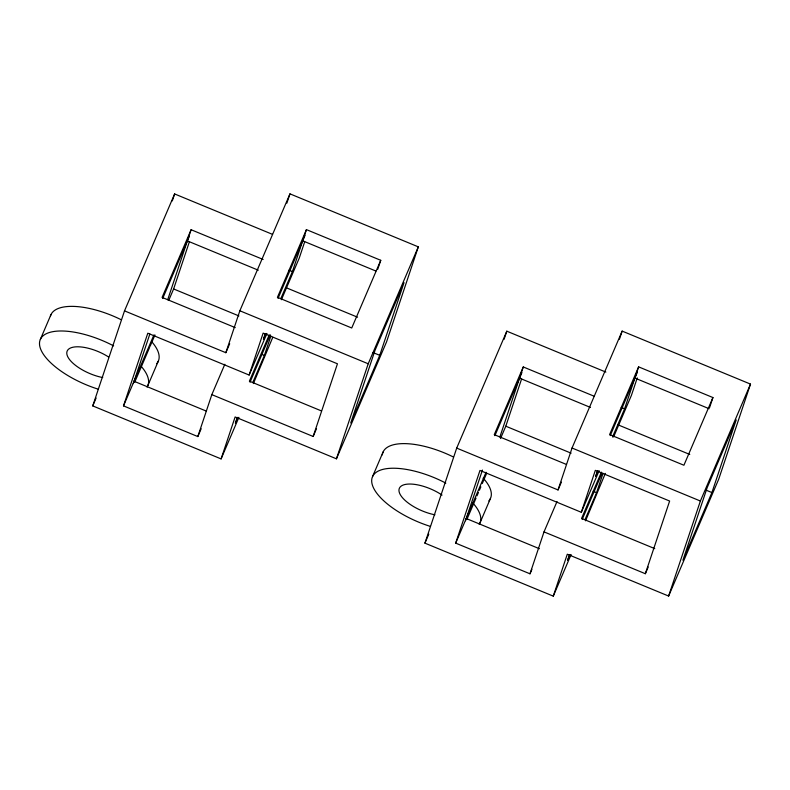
<?xml version="1.0" encoding="UTF-8"?>
<svg xmlns="http://www.w3.org/2000/svg" width="790" height="790" viewBox="0 0 790 790"><rect width="100%" height="100%" fill="white"/><g stroke="black" fill="none" stroke-linecap="round" stroke-linejoin="round"><path stroke-width="1.19" d="M238.926 417.308L221.091 458.901L92.746 405.902L124.514 310.865L174.63 193.945L272.54 234.373M172.299 200.897L174.63 193.945M201.174 428.733L197.816 436.564L123.507 405.882L147.799 333.202L249.127 375.043L266.951 333.449M133.303 383.506L149.863 333.973M167.697 299.736L191.101 229.722L263.149 259.466M168.823 300.151L173.622 288.962L189.422 241.661M197.816 436.564L211.829 394.635L224.834 364.279M124.514 310.865L225.841 352.705L239.854 310.776L289.969 193.856L418.315 246.855L386.547 341.892L336.441 458.812L235.114 416.972L221.091 458.901M286.859 203.168L289.969 193.856M249.127 375.043L263.139 333.113L337.449 363.795L313.156 436.475L211.829 394.635M237.286 417.416L235.381 423.104L237.8 417.466M265.312 333.558L263.416 339.246L265.835 333.607M252.79 382.488L264.393 355.411L270.871 336.056M280.825 298.63L292.428 271.553L306.441 229.623L380.75 260.305L377.758 269.252M272.767 337.32L253.383 383.575M304.693 241.819L299.242 258.123L281.408 299.716M336.441 458.812L368.209 363.775L418.315 246.855M379.743 355.322L404.036 282.642L375.023 350.335L350.73 423.015L379.743 355.322L372.979 352.538M571.111 554.55L553.276 596.144L424.931 543.145L456.699 448.108L506.805 331.188L605.861 372.09M504.099 339.305L506.805 331.188M531.917 569.333L529.991 573.807L455.682 543.125L479.974 470.445L581.312 512.285L599.136 470.692M465.488 520.748L482.433 470.06M499.873 436.979L523.276 366.955L594.208 396.244M500.524 438.509L505.798 426.205L521.607 378.904M529.991 573.807L544.014 531.877L557.019 501.522M456.699 448.108L558.026 489.948L572.039 448.019L622.155 331.099L750.5 384.098L718.732 479.135L668.617 596.055L567.289 554.215L553.276 596.144M619.429 339.246L622.155 331.099M581.312 512.285L595.324 470.356L669.634 501.038L645.341 573.718L544.014 531.877M569.471 554.659L567.566 560.347L569.985 554.708M597.497 470.791L595.591 476.488L598.01 470.85M584.975 519.731L596.578 492.654L603.046 473.299M612.517 436.998L624.604 408.795L638.626 366.866L712.926 397.548L709.568 407.61M605.337 473.398L585.558 520.817M637.263 377.897L631.417 395.365L613.593 436.959M668.617 596.055L700.384 501.018L750.5 384.098M711.918 492.565L736.211 419.885L707.198 487.578L682.906 560.258L711.918 492.565L706.29 490.244M40.369 339.364L50.916 314.746M92.746 405.902L96.123 398.032M191.101 229.722L162.088 297.405L235.262 327.623M162.701 298.432L189.274 236.427M123.507 405.882L153.882 335.009M134.695 382.251L149.616 347.412M150.1 346.297L154.958 334.96M147.74 385.797L158.296 361.178M225.841 352.705L229.683 343.759M306.441 229.623L277.428 297.317L351.738 327.998L380.75 260.305M278.041 298.344L305.098 235.213M269.222 334.921L249.393 381.175L321.451 410.928M250.015 382.202L270.318 334.822M313.156 436.475L316.514 428.644M372.544 476.607L383.101 451.989M424.931 543.145L428.792 534.139M523.276 366.955L494.264 434.648L566.321 464.401M494.886 435.675L521.943 372.544M455.682 543.125L486.057 472.252M466.87 519.484L476.044 498.085M477.002 495.844L478.444 492.486M479.402 490.254L480.843 486.897M482.285 483.539L486.65 473.338M479.925 523.039L490.472 498.421M558.026 489.948L561.384 482.117M638.626 366.866L609.613 434.559L683.913 465.241L712.926 397.548M610.226 435.586L637.283 372.455M601.407 472.163L581.578 518.418L654.762 548.635M582.19 519.445L602.019 473.19M645.341 573.718L648.215 567.003M302.698 240.812L375.882 271.029M634.884 378.055L709.193 408.736M289.051 270.16L292.428 271.553M621.226 407.403L624.604 408.795M187.358 240.901L258.291 270.19M519.543 378.143L590.476 407.433M285.852 287.59L357.574 317.205M618.027 424.832L689.759 454.447M239.854 310.776L368.209 363.775M572.039 448.019L700.384 501.018M173.622 288.962L238.916 315.921M505.798 426.205L571.101 453.164M262.142 354.483L264.393 355.411M593.201 491.262L596.578 492.654M134.053 381.264L206.111 411.017M466.238 518.507L539.422 548.724M472.618 502.736A58.49 23.512 23.2 0 1 479.214 524.333M430.204 526.347A58.49 23.512 23.2 0 1 372.268 477.288A58.49 23.512 23.2 0 1 445.817 483.125M434.925 514.804A29.25 11.751 23.2 0 1 399.256 488.556A29.25 11.751 23.2 0 1 442.045 495.073M483.164 478.118A58.49 23.512 23.2 0 1 488.832 500.919M382.301 454.862A58.49 23.512 23.2 0 1 453.124 456.857M141.598 366.807A58.49 23.512 23.2 0 1 147.029 387.09M98.019 389.105A58.49 23.512 23.2 0 1 40.083 340.046A58.49 23.512 23.2 0 1 113.632 345.882M102.74 377.561A29.25 11.751 23.2 0 1 66.962 351.668A29.25 11.751 23.2 0 1 108.437 356.892M152.144 342.198A58.49 23.512 23.2 0 1 156.657 363.686M50.412 316.138A58.49 23.512 23.2 0 1 120.949 319.614"/></g></svg>
